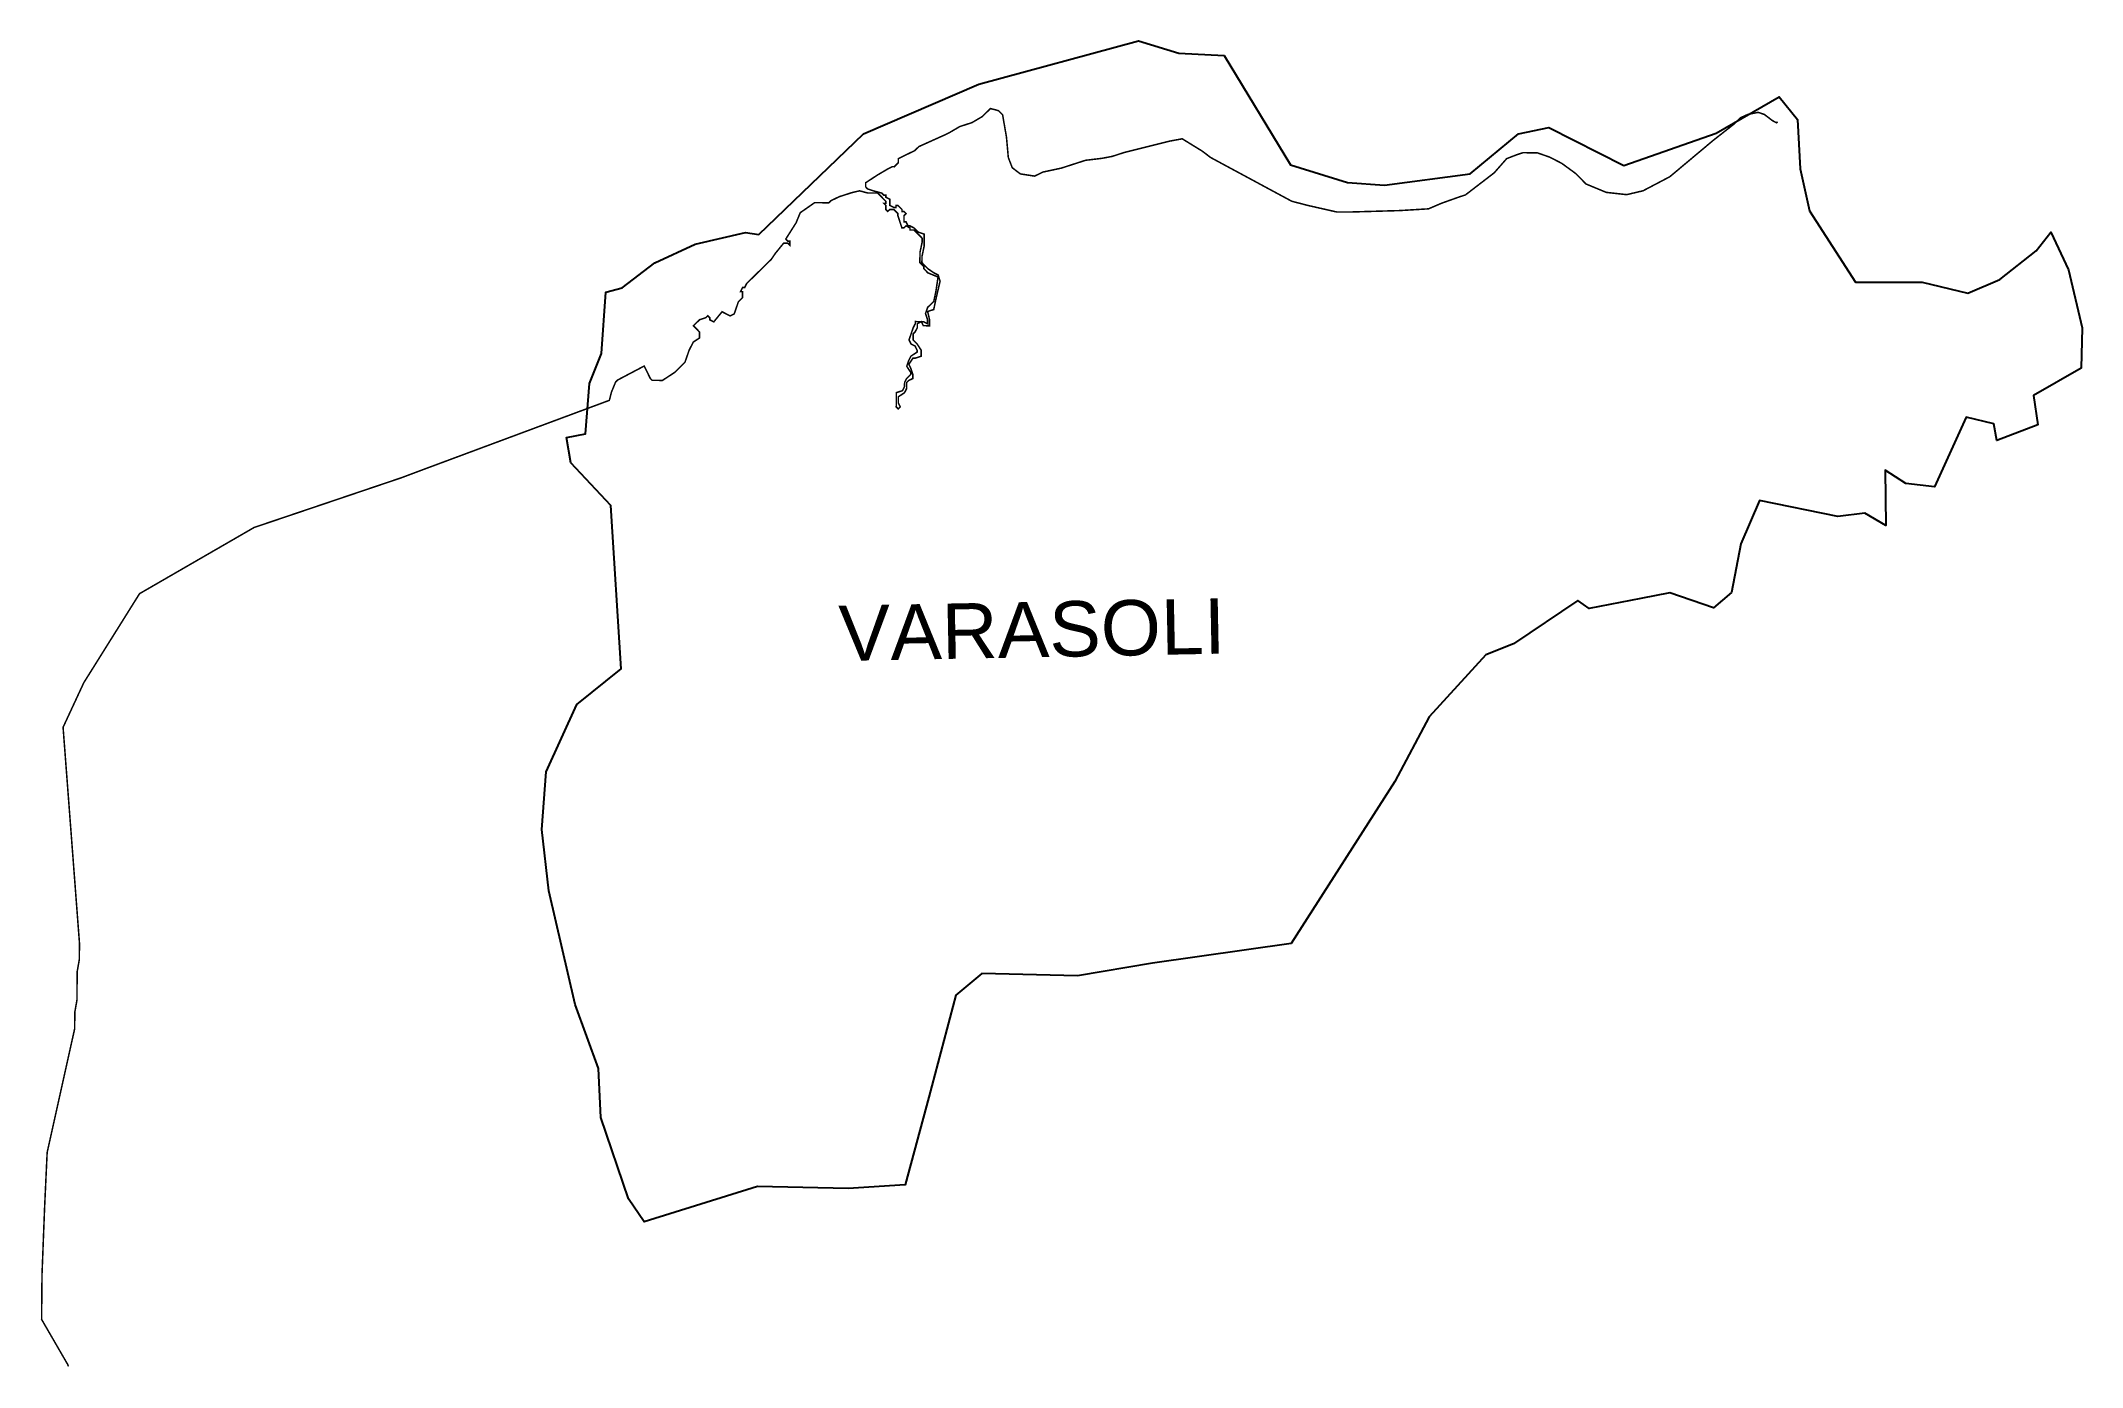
# Model space of a CAD drawing. Header units: metres. Extents: x 273664 to 277673, y 2063531 to 2066136.
import ezdxf

# ---------------------------------------------------------------- set-up
doc = ezdxf.new("R2010")
doc.units = ezdxf.units.M
for name, color, linetype in [('LOW TIDE LINE', 5, 'Continuous'), ('village', 3, 'Continuous'), ('VILLAGE NAME', 250, 'Continuous')]:
    doc.layers.add(name, color=color, linetype=linetype)
doc.styles.get("Standard").update_dxf_attribs({"font": 'calibri.ttf'})

msp = doc.modelspace()

# ---------------------------------------------------------------- linework, layer by layer
at = {"layer": 'LOW TIDE LINE', "lineweight": 18}
msp.add_lwpolyline([(273717.9, 2063532.1, 3, 3, 0), (273716.4, 2063536.1, 3, 3, 0), (273665.2, 2063624.5, 3, 3, 0), (273666, 2063712.5, 3, 3, 0), (273671.1, 2063844.4, 3, 3, 0), (273676.1, 2063952.3, 3, 3, 0), (273730.2, 2064195.7, 3, 3, 0), (273730.4, 2064227.7, 3, 3, 0), (273734.6, 2064251.6, 3, 3, 0), (273735.1, 2064307.6, 3, 3, 0), (273739.3, 2064331.6, 3, 3, 0), (273739.6, 2064363.6, 3, 3, 0), (273707.4, 2064787.7, 3, 3, 0), (273748.1, 2064875.3, 3, 3, 0), (273857.6, 2065050.2, 3, 3, 0), (274082.6, 2065180.2, 3, 3, 0), (274371.3, 2065277.7, 3, 3, 0), (274423.4, 2065297.2, 3, 3, 0), (274780.4, 2065430, 3, 3, 0), (274784.5, 2065446, 3, 3, 0), (274792.7, 2065465.9, 3, 3, 0), (274796.7, 2065469.9, 3, 3, 0), (274848.9, 2065497.4, 3, 3, 0), (274860.7, 2065473.3, 3, 3, 0), (274864.7, 2065469.3, 3, 3, 0), (274884.7, 2065469.1, 3, 3, 0), (274908.8, 2065484.9, 3, 3, 0), (274928.9, 2065504.7, 3, 3, 0), (274937.2, 2065528.6, 3, 3, 0), (274945.3, 2065544.5, 3, 3, 0), (274957.4, 2065552.4, 3, 3, 0), (274957.5, 2065564.4, 3, 3, 0), (274949.5, 2065572.5, 3, 3, 0), (274945.6, 2065576.5, 3, 3, 0), (274949.6, 2065580.5, 3, 3, 0), (274953.6, 2065584.4, 3, 3, 0), (274957.7, 2065588.4, 3, 3, 0), (274969.7, 2065592.3, 3, 3, 0), (274973.7, 2065596.3, 3, 3, 0), (274977.7, 2065592.2, 3, 3, 0), (274977.7, 2065588.2, 3, 3, 0), (274985.6, 2065584.2, 3, 3, 0), (275001.8, 2065604, 3, 3, 0), (275017.7, 2065595.9, 3, 3, 0), (275025.7, 2065599.8, 3, 3, 0), (275029.8, 2065611.8, 3, 3, 0), (275033.9, 2065623.7, 3, 3, 0), (275042, 2065631.6, 3, 3, 0), (275042.1, 2065643.6, 3, 3, 0), (275038.1, 2065643.7, 3, 3, 0), (275042.2, 2065651.6, 3, 3, 0), (275046.2, 2065651.6, 3, 3, 0), (275050.2, 2065659.6, 3, 3, 0), (275078.5, 2065687.3, 3, 3, 0), (275098.6, 2065707.1, 3, 3, 0), (275106.7, 2065719, 3, 3, 0), (275122.9, 2065738.9, 3, 3, 0), (275130.9, 2065738.8, 3, 3, 0), (275134.8, 2065734.8, 3, 3, 0), (275134.9, 2065742.8, 3, 3, 0), (275130.9, 2065742.8, 3, 3, 0), (275127, 2065746.9, 3, 3, 0), (275147.2, 2065778.7, 3, 3, 0), (275155.4, 2065798.6, 3, 3, 0), (275183.6, 2065818.3, 3, 3, 0), (275211.5, 2065818.1, 3, 3, 0), (275215.6, 2065822.1, 3, 3, 0), (275231.6, 2065829.9, 3, 3, 0), (275255.7, 2065837.7, 3, 3, 0), (275271.7, 2065841.6, 3, 3, 0), (275287.7, 2065837.4, 3, 3, 0), (275307.6, 2065837.2, 3, 3, 0), (275319.5, 2065825.1, 3, 3, 0), (275323.5, 2065821.1, 3, 3, 0), (275323.5, 2065817.1, 3, 3, 0), (275319.5, 2065817.1, 3, 3, 0), (275323.4, 2065813.1, 3, 3, 0), (275323.4, 2065805.1, 3, 3, 0), (275327.3, 2065801.1, 3, 3, 0), (275331.4, 2065805, 3, 3, 0), (275339.3, 2065805, 3, 3, 0), (275343.3, 2065800.9, 3, 3, 0), (275347.3, 2065796.9, 3, 3, 0), (275347.2, 2065792.9, 3, 3, 0), (275355, 2065768.9, 3, 3, 0), (275359, 2065768.8, 3, 3, 0), (275363.1, 2065772.8, 3, 3, 0), (275371, 2065768.7, 3, 3, 0), (275371, 2065764.7, 3, 3, 0), (275379, 2065764.6, 3, 3, 0), (275390.9, 2065752.5, 3, 3, 0), (275394.8, 2065748.5, 3, 3, 0), (275394.8, 2065740.5, 3, 3, 0), (275390.6, 2065720.6, 3, 3, 0), (275390.4, 2065700.6, 3, 3, 0), (275398.3, 2065692.5, 3, 3, 0), (275398.3, 2065688.5, 3, 3, 0), (275406.2, 2065680.4, 3, 3, 0), (275426.1, 2065672.3, 3, 3, 0), (275421.9, 2065644.3, 3, 3, 0), (275417.7, 2065624.4, 3, 3, 0), (275405.6, 2065612.5, 3, 3, 0), (275401.5, 2065600.5, 3, 3, 0), (275405.4, 2065588.5, 3, 3, 0), (275405.3, 2065580.5, 3, 3, 0), (275397.4, 2065584.6, 3, 3, 0), (275381.4, 2065584.7, 3, 3, 0), (275381.4, 2065580.7, 3, 3, 0), (275377.3, 2065572.7, 3, 3, 0), (275373.2, 2065560.8, 3, 3, 0), (275369.1, 2065548.8, 3, 3, 0), (275373, 2065540.8, 3, 3, 0), (275381, 2065536.7, 3, 3, 0), (275384.9, 2065528.7, 3, 3, 0), (275384.9, 2065524.7, 3, 3, 0), (275372.8, 2065516.8, 3, 3, 0), (275368.7, 2065508.8, 3, 3, 0), (275364.6, 2065496.9, 3, 3, 0), (275372.5, 2065484.8, 3, 3, 0), (275372.5, 2065480.8, 3, 3, 0), (275364.4, 2065472.9, 3, 3, 0), (275360.4, 2065464.9, 3, 3, 0), (275360.3, 2065456.9, 3, 3, 0), (275356.2, 2065449, 3, 3, 0), (275344.2, 2065445.1, 3, 3, 0), (275344, 2065417.1, 3, 3, 0), (275347.9, 2065413.1, 3, 3, 0), (275351.9, 2065417, 3, 3, 0), (275348, 2065425.1, 3, 3, 0), (275348.1, 2065437, 3, 3, 0), (275360.2, 2065444.9, 3, 3, 0), (275364.3, 2065452.9, 3, 3, 0), (275364.4, 2065464.9, 3, 3, 0), (275368.4, 2065468.9, 3, 3, 0), (275376.4, 2065472.8, 3, 3, 0), (275376.5, 2065480.8, 3, 3, 0), (275372.6, 2065492.8, 3, 3, 0), (275368.7, 2065500.8, 3, 3, 0), (275376.8, 2065512.8, 3, 3, 0), (275380.8, 2065512.7, 3, 3, 0), (275392.8, 2065516.6, 3, 3, 0), (275392.9, 2065528.6, 3, 3, 0), (275385, 2065540.7, 3, 3, 0), (275377.1, 2065548.7, 3, 3, 0), (275377.2, 2065560.7, 3, 3, 0), (275381.2, 2065564.7, 3, 3, 0), (275385.3, 2065572.7, 3, 3, 0), (275385.4, 2065580.7, 3, 3, 0), (275393.4, 2065584.6, 3, 3, 0), (275397.3, 2065576.6, 3, 3, 0), (275409.3, 2065576.5, 3, 3, 0), (275409.4, 2065588.4, 3, 3, 0), (275405.6, 2065604.5, 3, 3, 0), (275417.6, 2065608.4, 3, 3, 0), (275421.8, 2065628.3, 3, 3, 0), (275430.1, 2065664.2, 3, 3, 0), (275426.2, 2065676.3, 3, 3, 0), (275418.2, 2065680.3, 3, 3, 0), (275406.3, 2065688.4, 3, 3, 0), (275394.4, 2065700.5, 3, 3, 0), (275394.5, 2065712.5, 3, 3, 0), (275398.7, 2065732.5, 3, 3, 0), (275398.9, 2065756.5, 3, 3, 0), (275386.9, 2065760.6, 3, 3, 0), (275379, 2065768.6, 3, 3, 0), (275371, 2065772.7, 3, 3, 0), (275367.1, 2065772.7, 3, 3, 0), (275363.1, 2065780.8, 3, 3, 0), (275359.1, 2065780.8, 3, 3, 0), (275359.2, 2065792.8, 3, 3, 0), (275363.3, 2065796.8, 3, 3, 0), (275359.3, 2065800.8, 3, 3, 0), (275355.3, 2065800.8, 3, 3, 0), (275355.3, 2065804.8, 3, 3, 0), (275347.4, 2065812.9, 3, 3, 0), (275343.4, 2065812.9, 3, 3, 0), (275343.4, 2065808.9, 3, 3, 0), (275339.4, 2065809, 3, 3, 0), (275331.4, 2065813, 3, 3, 0), (275331.5, 2065825, 3, 3, 0), (275323.6, 2065829.1, 3, 3, 0), (275323.6, 2065833.1, 3, 3, 0), (275319.6, 2065833.1, 3, 3, 0), (275315.6, 2065837.2, 3, 3, 0), (275299.7, 2065841.3, 3, 3, 0), (275287.7, 2065845.4, 3, 3, 0), (275283.8, 2065849.4, 3, 3, 0), (275283.8, 2065857.4, 3, 3, 0), (275308, 2065873.2, 3, 3, 0), (275328.1, 2065885, 3, 3, 0), (275336.1, 2065889, 3, 3, 0), (275340.1, 2065888.9, 3, 3, 0), (275344.1, 2065892.9, 3, 3, 0), (275348.1, 2065896.9, 3, 3, 0), (275348.2, 2065904.9, 3, 3, 0), (275380.3, 2065920.6, 3, 3, 0), (275388.4, 2065928.5, 3, 3, 0), (275440.6, 2065952, 3, 3, 0), (275448.6, 2065956, 3, 3, 0), (275468.7, 2065967.8, 3, 3, 0), (275492.8, 2065975.6, 3, 3, 0), (275512.8, 2065987.4, 3, 3, 0), (275529, 2066003.2, 3, 3, 0), (275544.9, 2065999.1, 3, 3, 0), (275552.9, 2065991, 3, 3, 0), (275560.5, 2065947, 3, 3, 0), (275564.1, 2065907, 3, 3, 0), (275571.9, 2065886.9, 3, 3, 0), (275587.8, 2065874.8, 3, 3, 0), (275615.8, 2065870.5, 3, 3, 0), (275631.8, 2065878.4, 3, 3, 0), (275667.9, 2065886.1, 3, 3, 0), (275716, 2065901.6, 3, 3, 0), (275748, 2065905.4, 3, 3, 0), (275768, 2065909.2, 3, 3, 0), (275792.1, 2065917, 3, 3, 0), (275881.6, 2065939.3, 3.01, 3.01, 0), (275905.7, 2065943.8, 3.01, 3.01, 0), (275945.5, 2065919.3, 3.01, 3.01, 0), (275961.4, 2065907.1, 3.01, 3.01, 0), (276120.9, 2065821.1, 3.01, 3.01, 0), (276152.9, 2065812.8, 3.01, 3.01, 0), (276208.9, 2065800.1, 3.01, 3.01, 0), (276233, 2065799.9, 3.01, 3.01, 0), (276333.3, 2065802.8, 3.01, 3.01, 0), (276389.5, 2065806.2, 3.01, 3.01, 0), (276415.4, 2065817.3, 3.01, 3.01, 0), (276449.9, 2065829.6, 3.01, 3.01, 0), (276462, 2065833.5, 3.01, 3.01, 0), (276518.6, 2065877, 3.01, 3.01, 0), (276543, 2065904.8, 3.01, 3.01, 0), (276563.1, 2065912.6, 3.01, 3.01, 0), (276575.2, 2065916.5, 3.01, 3.01, 0), (276603.3, 2065916.2, 3.01, 3.01, 0), (276627.2, 2065907.9, 3.01, 3.01, 0), (276651.2, 2065895.6, 3.01, 3.01, 0), (276679, 2065875.3, 3.01, 3.01, 0), (276698.9, 2065855, 3.01, 3.01, 0), (276738.8, 2065838.5, 3.01, 3.01, 0), (276778.8, 2065834.1, 3.01, 3.01, 0), (276811, 2065841.7, 3.01, 3.01, 0), (276863.5, 2065869.3, 3.01, 3.01, 0), (276948.5, 2065940.5, 3.01, 3.01, 0), (276988.9, 2065972.2, 3.01, 3.01, 0), (277002.8, 2065985.4, 3.01, 3.01, 0), (277017.2, 2065991.9, 3.01, 3.01, 0), (277037.3, 2065995.7, 3.01, 3.01, 0), (277049.3, 2065991.6, 3.01, 3.01, 0), (277065.2, 2065979.4, 3.01, 3.01, 0), (277073.2, 2065975.3, 3.01, 3.01, 0), (277075.2, 2065977.3, 3.01, 3.01, 0)], format="xyseb", dxfattribs=at)
at = {"layer": 'village', "color": 3}
msp.add_polyline3d([(274656.1, 2064700.2, 0), (274716.3, 2064832.3, 0), (274803.8, 2064902.4, 0), (274783.5, 2065223.1, 0), (274705, 2065307.5, 0), (274696.1, 2065356.8, 0), (274733.6, 2065363.9, 0), (274741.5, 2065463.3, 0), (274765.2, 2065522, 0), (274773.2, 2065642.7, 0), (274805.6, 2065651, 0), (274870.1, 2065700.1, 0), (274949.1, 2065736.5, 0), (275047.7, 2065759.8, 0), (275074.3, 2065755.5, 0), (275279.7, 2065953.7, 0), (275506.4, 2066050.9, 0), (275819.8, 2066136.3, 0), (275899.2, 2066111.8, 0), (275988.1, 2066107.5, 0), (276118.7, 2065892.9, 0), (276230.1, 2065857.7, 0), (276303.3, 2065852.8, 0), (276471, 2065875.1, 0), (276566.4, 2065953.8, 0), (276625.9, 2065965.7, 0), (276772.9, 2065891.3, 0), (276954.8, 2065954.7, 0), (277078.2, 2066026.1, 0), (277114.5, 2065981.9, 0), (277119.8, 2065885.1, 0), (277138.1, 2065802.6, 0), (277228.5, 2065662.3, 0), (277359.4, 2065662.1, 0), (277448.7, 2065640.5, 0), (277511.7, 2065667.4, 0), (277583.3, 2065723.7, 0), (277611.8, 2065760.5, 0), (277646.5, 2065686.4, 0), (277673.5, 2065572.2, 0), (277671.4, 2065493.5, 0), (277578.1, 2065439.6, 0), (277586.4, 2065381.6, 0), (277505.6, 2065350.9, 0), (277499.8, 2065383.6, 0), (277445.8, 2065396.7, 0), (277383.2, 2065260.3, 0), (277327.4, 2065266.5, 0), (277286.8, 2065293, 0), (277287.6, 2065183.9, 0), (277246.3, 2065208.5, 0), (277193.5, 2065202, 0), (277039.7, 2065233.5, 0), (277003, 2065148.2, 0), (276984.9, 2065052.2, 0), (276949.5, 2065022.6, 0), (276863.5, 2065051.8, 0), (276806.4, 2065040.8, 0), (276705.4, 2065021.2, 0), (276682.7, 2065036.9, 0), (276556.7, 2064951.4, 0), (276501.8, 2064930.3, 0), (276390.6, 2064808.4, 0), (276323.2, 2064681.1, 0), (276119.7, 2064362.8, 0), (275847.5, 2064324, 0), (275699.8, 2064299.5, 0), (275512.3, 2064304, 0), (275460.8, 2064261.2, 0), (275407.7, 2064060.9, 0), (275361.5, 2063888.6, 0), (275249.5, 2063881.5, 0), (275071.7, 2063885.5, 0), (274849, 2063816, 0), (274817.9, 2063861.3, 0), (274763.8, 2064020.8, 0), (274758.8, 2064117.1, 0), (274713.1, 2064242.9, 0), (274661.5, 2064466.5, 0), (274648, 2064587.1, 0)], close=True, dxfattribs=at)

# ---------------------------------------------------------------- texts
at = {"layer": 'VILLAGE NAME', "insert": (275229.7, 2065026.6), "char_height": 108.748, "attachment_point": 1, "rotation": 1.1028}
msp.add_mtext_dynamic_manual_height_columns('{\\fArial|b0|i0|c0|p34;VARASOLI}', width=726.929, gutter_width=543.7, heights=[0], dxfattribs=at)

doc.saveas('drawing.dxf')
